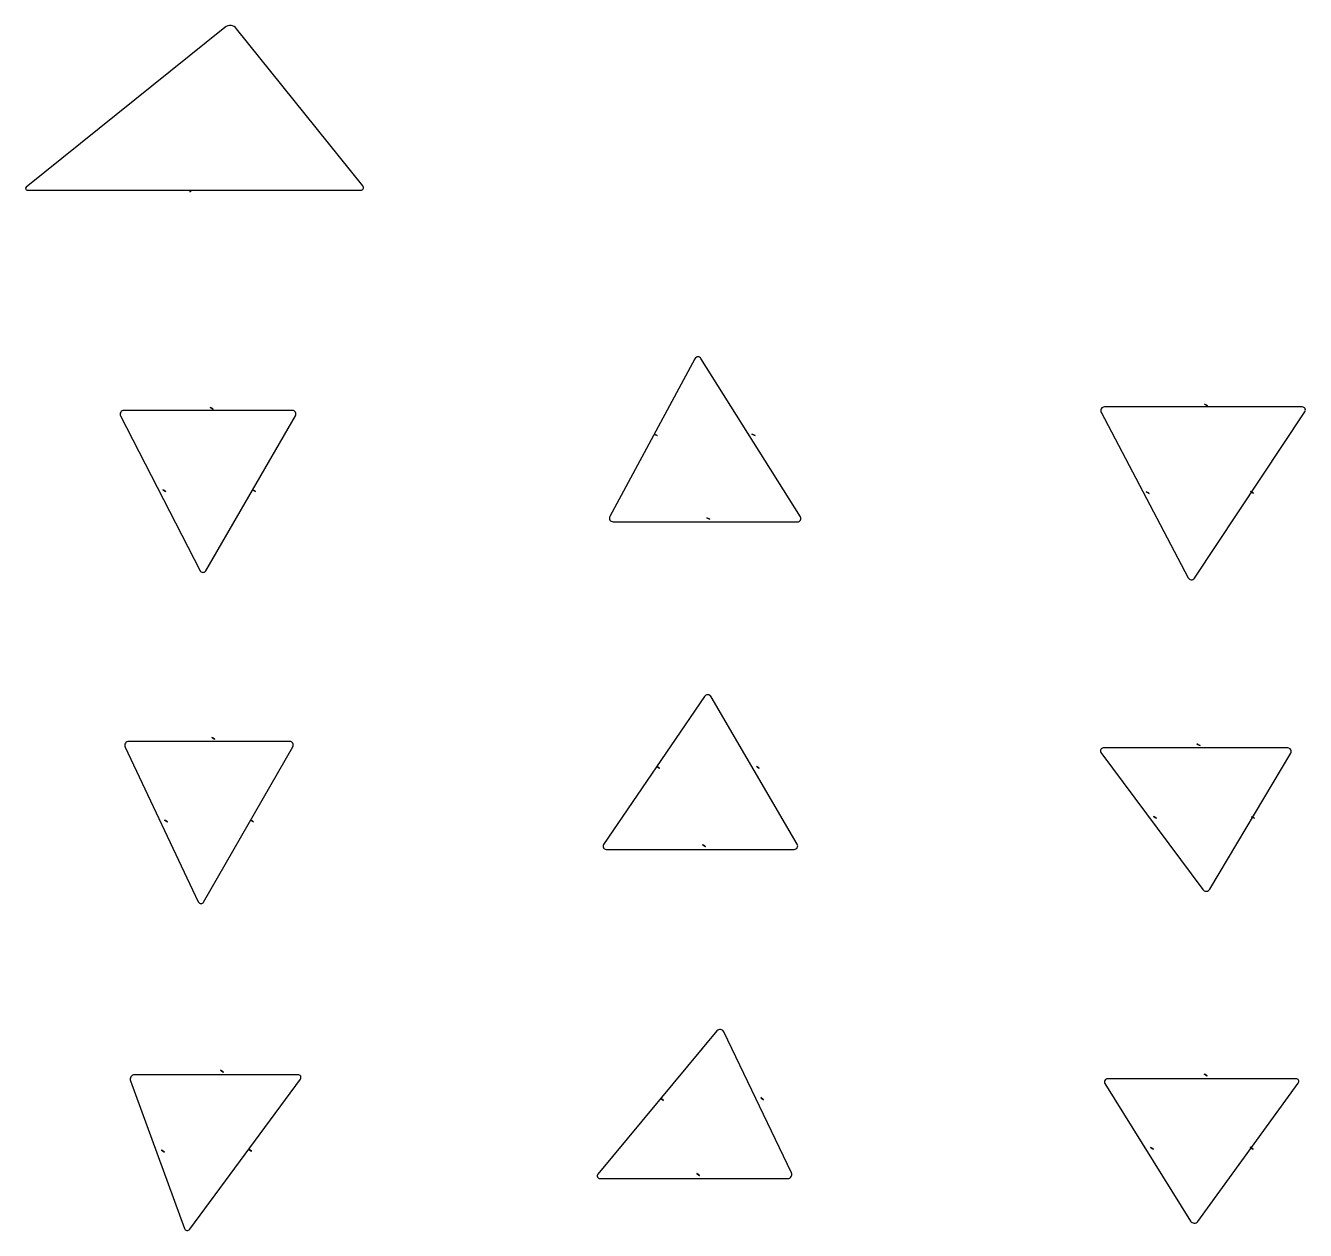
# Model space of a CAD drawing. Header units: metres. Extents: x -1 to 145, y -1 to 19.
# Drawn here: x 61.91 to 69.64, y 7.38 to 14.66 of the extents above; entities that cross this region are included whole.
import ezdxf

# ---------------------------------------------------------------- set-up
doc = ezdxf.new("R2010")
doc.units = ezdxf.units.M
doc.layers.add('LABELS', color=1, linetype='CONTINUOUS')
doc.layers.add('SHAPES', color=3, linetype='CONTINUOUS')

msp = doc.modelspace()

# ---------------------------------------------------------------- linework, layer by layer
at = {"layer": 'LABELS'}
for p, q in [((62.9083, 13.6597), (62.9002, 13.6531)), ((62.9083, 13.6597), (62.9002, 13.6531)), ((62.9083, 13.6597), (62.9002, 13.6531)), ((62.9083, 13.6597), (62.9002, 13.6531)), ((62.9002, 13.6531), (62.9042, 13.6564)), ((62.9002, 13.6531), (62.9042, 13.6564)), ((62.9042, 13.6564), (62.9002, 13.6531)), ((62.9002, 13.6531), (62.9042, 13.6564)), ((62.9042, 13.6564), (62.9002, 13.6531)), ((62.9002, 13.6531), (62.9042, 13.6564)), ((62.9042, 13.6564), (62.9002, 13.6531)), ((62.9002, 13.6531), (62.9042, 13.6564)), ((62.9042, 13.6564), (62.9002, 13.6531)), ((62.9002, 13.6531), (62.9002, 13.6531)), ((62.9002, 13.6531), (62.9002, 13.6531)), ((62.9002, 13.6531), (62.9002, 13.6531)), ((62.9042, 13.6564), (62.9083, 13.6597)), ((62.9042, 13.6564), (62.9083, 13.6597)), ((62.9042, 13.6564), (62.9083, 13.6597)), ((62.9083, 13.6597), (62.9042, 13.6564)), ((62.9083, 13.6597), (62.9042, 13.6564)), ((62.9042, 13.6564), (62.9083, 13.6597)), ((62.9083, 13.6597), (62.9042, 13.6564)), ((62.9042, 13.6564), (62.9083, 13.6597)), ((62.9083, 13.6597), (62.9042, 13.6564)), ((62.9042, 13.6564), (62.9042, 13.6564)), ((62.9083, 13.6597), (62.9083, 13.6597)), ((62.9083, 13.6597), (62.9083, 13.6597)), ((62.9083, 13.6597), (62.9083, 13.6597)), ((63.0283, 12.3492), (63.0237, 12.3516)), ((63.0237, 12.3516), (63.0283, 12.3492)), ((63.0237, 12.3516), (63.0283, 12.3492)), ((63.0283, 12.3492), (63.0237, 12.3516)), ((63.0283, 12.3492), (63.0237, 12.3516)), ((63.0237, 12.3516), (63.0237, 12.3516)), ((63.0237, 12.3516), (63.0283, 12.3492)), ((63.0283, 12.3492), (63.0237, 12.3516)), ((63.0237, 12.3516), (63.0421, 12.3418)), ((63.0283, 12.3492), (63.0237, 12.3516)), ((63.0237, 12.3516), (63.0421, 12.3418)), ((63.0283, 12.3492), (63.0375, 12.3443)), ((63.0283, 12.3492), (63.0375, 12.3443)), ((63.0375, 12.3443), (63.0283, 12.3492)), ((63.0375, 12.3443), (63.0283, 12.3492)), ((63.0283, 12.3492), (63.0421, 12.3418)), ((63.0329, 12.3467), (63.0329, 12.3467)), ((63.0375, 12.3443), (63.0421, 12.3418)), ((63.0421, 12.3418), (63.0375, 12.3443)), ((63.0375, 12.3443), (63.0421, 12.3418)), ((63.0421, 12.3418), (63.0375, 12.3443)), ((63.0421, 12.3418), (63.0421, 12.3418)), ((63.0421, 12.3418), (63.0421, 12.3418)), ((63.0421, 12.3418), (63.0421, 12.3418)), ((63.0421, 12.3418), (63.0421, 12.3418)), ((69.037, 12.3701), (69.0326, 12.3727)), ((69.0326, 12.3727), (69.037, 12.3701)), ((69.0326, 12.3727), (69.037, 12.3701)), ((69.037, 12.3701), (69.0326, 12.3727)), ((69.037, 12.3701), (69.0326, 12.3727)), ((69.0326, 12.3727), (69.0326, 12.3727)), ((69.0326, 12.3727), (69.037, 12.3701)), ((69.037, 12.3701), (69.0326, 12.3727)), ((69.0326, 12.3727), (69.0505, 12.3621)), ((69.0326, 12.3727), (69.0326, 12.3727)), ((69.0326, 12.3727), (69.037, 12.3701)), ((69.037, 12.3701), (69.046, 12.3647)), ((69.037, 12.3701), (69.046, 12.3647)), ((69.046, 12.3647), (69.037, 12.3701)), ((69.046, 12.3647), (69.037, 12.3701)), ((69.037, 12.3701), (69.0505, 12.3621)), ((69.037, 12.3701), (69.0505, 12.3621)), ((69.0415, 12.3674), (69.0415, 12.3674)), ((69.046, 12.3647), (69.0505, 12.3621)), ((69.0505, 12.3621), (69.046, 12.3647)), ((69.046, 12.3647), (69.0505, 12.3621)), ((69.0505, 12.3621), (69.046, 12.3647)), ((69.0505, 12.3621), (69.0505, 12.3621)), ((69.0505, 12.3621), (69.0505, 12.3621)), ((69.0505, 12.3621), (69.0505, 12.3621)), ((65.7061, 12.1911), (65.7061, 12.1911)), ((65.7061, 12.1911), (65.7107, 12.1888)), ((65.7061, 12.1911), (65.7107, 12.1888)), ((65.7107, 12.1888), (65.7061, 12.1911)), ((65.7061, 12.1911), (65.7061, 12.1911)), ((65.7061, 12.1911), (65.7107, 12.1888)), ((65.7061, 12.1911), (65.7107, 12.1888)), ((65.7107, 12.1888), (65.7061, 12.1911)), ((65.7107, 12.1888), (65.7061, 12.1911)), ((65.7061, 12.1911), (65.7061, 12.1911)), ((65.7061, 12.1911), (65.7107, 12.1888)), ((65.7061, 12.1911), (65.7061, 12.1911)), ((65.7061, 12.1911), (65.7107, 12.1888)), ((65.7061, 12.1911), (65.7061, 12.1911)), ((65.7061, 12.1911), (65.7107, 12.1888)), ((65.7107, 12.1888), (65.7201, 12.1842)), ((65.7107, 12.1888), (65.7201, 12.1842)), ((65.7201, 12.1842), (65.7107, 12.1888)), ((65.7201, 12.1842), (65.7107, 12.1888)), ((65.7107, 12.1888), (65.7247, 12.1819)), ((65.7201, 12.1842), (65.7107, 12.1888)), ((65.7107, 12.1888), (65.7107, 12.1888)), ((65.7107, 12.1888), (65.7154, 12.1865)), ((65.7107, 12.1888), (65.7201, 12.1842)), ((65.7201, 12.1842), (65.7107, 12.1888)), ((65.7201, 12.1842), (65.7107, 12.1888)), ((65.7107, 12.1888), (65.7247, 12.1819)), ((65.7107, 12.1888), (65.7247, 12.1819)), ((65.7107, 12.1888), (65.7247, 12.1819)), ((65.7154, 12.1865), (65.7154, 12.1865)), ((65.7154, 12.1865), (65.7154, 12.1865)), ((65.7201, 12.1842), (65.7247, 12.1819)), ((65.7201, 12.1842), (65.7247, 12.1819)), ((65.7247, 12.1819), (65.7201, 12.1842)), ((65.7247, 12.1819), (65.7201, 12.1842)), ((65.7201, 12.1842), (65.7247, 12.1819)), ((65.7247, 12.1819), (65.7201, 12.1842)), ((65.7247, 12.1819), (65.7247, 12.1819)), ((65.7247, 12.1819), (65.7247, 12.1819)), ((65.7247, 12.1819), (65.7247, 12.1819)), ((65.7247, 12.1819), (65.7247, 12.1819)), ((66.297, 12.1905), (66.297, 12.1905)), ((66.297, 12.1905), (66.3017, 12.1882)), ((66.297, 12.1905), (66.3017, 12.1882)), ((66.3017, 12.1882), (66.297, 12.1905)), ((66.297, 12.1905), (66.297, 12.1905)), ((66.297, 12.1905), (66.3017, 12.1882)), ((66.297, 12.1905), (66.3017, 12.1882)), ((66.3017, 12.1882), (66.297, 12.1905)), ((66.3017, 12.1882), (66.297, 12.1905)), ((66.297, 12.1905), (66.297, 12.1905)), ((66.297, 12.1905), (66.3017, 12.1882)), ((66.297, 12.1905), (66.297, 12.1905)), ((66.297, 12.1905), (66.3017, 12.1882)), ((66.297, 12.1905), (66.297, 12.1905)), ((66.297, 12.1905), (66.3017, 12.1882)), ((66.3017, 12.1882), (66.311, 12.1836)), ((66.3017, 12.1882), (66.311, 12.1836)), ((66.311, 12.1836), (66.3017, 12.1882)), ((66.311, 12.1836), (66.3017, 12.1882)), ((66.3017, 12.1882), (66.3157, 12.1813)), ((66.311, 12.1836), (66.3017, 12.1882)), ((66.3017, 12.1882), (66.3017, 12.1882)), ((66.3017, 12.1882), (66.3063, 12.1859)), ((66.3017, 12.1882), (66.311, 12.1836)), ((66.311, 12.1836), (66.3017, 12.1882)), ((66.311, 12.1836), (66.3017, 12.1882)), ((66.3017, 12.1882), (66.3157, 12.1813)), ((66.3017, 12.1882), (66.3157, 12.1813)), ((66.3017, 12.1882), (66.3017, 12.1882)), ((66.3017, 12.1882), (66.311, 12.1836)), ((66.3063, 12.1859), (66.3063, 12.1859)), ((66.3063, 12.1859), (66.3063, 12.1859)), ((66.311, 12.1836), (66.3157, 12.1813)), ((66.311, 12.1836), (66.3157, 12.1813)), ((66.3157, 12.1813), (66.311, 12.1836)), ((66.3157, 12.1813), (66.311, 12.1836)), ((66.311, 12.1836), (66.3157, 12.1813)), ((66.3157, 12.1813), (66.311, 12.1836)), ((66.311, 12.1836), (66.3157, 12.1813)), ((66.3157, 12.1813), (66.3157, 12.1813)), ((66.3157, 12.1813), (66.3157, 12.1813)), ((66.3157, 12.1813), (66.3157, 12.1813)), ((66.3157, 12.1813), (66.3157, 12.1813)), ((62.7363, 11.8539), (62.7363, 11.8539)), ((62.7363, 11.8539), (62.7409, 11.8515)), ((62.7363, 11.8539), (62.7409, 11.8515)), ((62.7409, 11.8515), (62.7363, 11.8539)), ((62.7363, 11.8539), (62.7363, 11.8539)), ((62.7363, 11.8539), (62.7409, 11.8515)), ((62.7363, 11.8539), (62.7409, 11.8515)), ((62.7409, 11.8515), (62.7363, 11.8539)), ((62.7409, 11.8515), (62.7363, 11.8539)), ((62.7363, 11.8539), (62.7363, 11.8539)), ((62.7363, 11.8539), (62.7409, 11.8515)), ((62.7363, 11.8539), (62.7363, 11.8539)), ((62.7363, 11.8539), (62.7409, 11.8515)), ((62.7409, 11.8515), (62.7363, 11.8539)), ((62.7363, 11.8539), (62.7547, 11.8441)), ((62.7409, 11.8515), (62.7501, 11.8466)), ((62.7409, 11.8515), (62.7501, 11.8466)), ((62.7501, 11.8466), (62.7409, 11.8515)), ((62.7501, 11.8466), (62.7409, 11.8515)), ((62.7409, 11.8515), (62.7547, 11.8441)), ((62.7501, 11.8466), (62.7409, 11.8515)), ((62.7409, 11.8515), (62.7409, 11.8515)), ((62.7409, 11.8515), (62.7455, 11.849)), ((62.7409, 11.8515), (62.7501, 11.8466)), ((62.7501, 11.8466), (62.7409, 11.8515)), ((62.7501, 11.8466), (62.7409, 11.8515)), ((62.7409, 11.8515), (62.7547, 11.8441)), ((62.7409, 11.8515), (62.7547, 11.8441)), ((62.7455, 11.849), (62.7455, 11.849)), ((62.7455, 11.849), (62.7455, 11.849)), ((62.7501, 11.8466), (62.7547, 11.8441)), ((62.7501, 11.8466), (62.7547, 11.8441)), ((62.7547, 11.8441), (62.7501, 11.8466)), ((62.7547, 11.8441), (62.7501, 11.8466)), ((62.7501, 11.8466), (62.7547, 11.8441)), ((62.7547, 11.8441), (62.7501, 11.8466)), ((62.7547, 11.8441), (62.7547, 11.8441)), ((62.7547, 11.8441), (62.7547, 11.8441)), ((62.7547, 11.8441), (62.7547, 11.8441)), ((62.7547, 11.8441), (62.7547, 11.8441)), ((62.7547, 11.8441), (62.7547, 11.8441)), ((63.2786, 11.8544), (63.2786, 11.8544)), ((63.2786, 11.8544), (63.2832, 11.8519)), ((63.2786, 11.8544), (63.2832, 11.8519)), ((63.2832, 11.8519), (63.2786, 11.8544)), ((63.2786, 11.8544), (63.2786, 11.8544)), ((63.2786, 11.8544), (63.2832, 11.8519)), ((63.2786, 11.8544), (63.2832, 11.8519)), ((63.2832, 11.8519), (63.2786, 11.8544)), ((63.2832, 11.8519), (63.2786, 11.8544)), ((63.2786, 11.8544), (63.2786, 11.8544)), ((63.2786, 11.8544), (63.2832, 11.8519)), ((63.2786, 11.8544), (63.2786, 11.8544)), ((63.2786, 11.8544), (63.2832, 11.8519)), ((63.2786, 11.8544), (63.2786, 11.8544)), ((63.2786, 11.8544), (63.2832, 11.8519)), ((63.2832, 11.8519), (63.2924, 11.847)), ((63.2832, 11.8519), (63.2924, 11.847)), ((63.2924, 11.847), (63.2832, 11.8519)), ((63.2924, 11.847), (63.2832, 11.8519)), ((63.2832, 11.8519), (63.297, 11.8446)), ((63.2924, 11.847), (63.2832, 11.8519)), ((63.2832, 11.8519), (63.2832, 11.8519)), ((63.2832, 11.8519), (63.2878, 11.8495)), ((63.2832, 11.8519), (63.2924, 11.847)), ((63.2924, 11.847), (63.2832, 11.8519)), ((63.2924, 11.847), (63.2832, 11.8519)), ((63.2832, 11.8519), (63.297, 11.8446)), ((63.2832, 11.8519), (63.297, 11.8446)), ((63.2832, 11.8519), (63.297, 11.8446)), ((63.2878, 11.8495), (63.2878, 11.8495)), ((63.2878, 11.8495), (63.2878, 11.8495)), ((63.2924, 11.847), (63.297, 11.8446)), ((63.2924, 11.847), (63.297, 11.8446)), ((63.297, 11.8446), (63.2924, 11.847)), ((63.297, 11.8446), (63.2924, 11.847)), ((63.2924, 11.847), (63.297, 11.8446)), ((63.297, 11.8446), (63.2924, 11.847)), ((63.297, 11.8446), (63.297, 11.8446)), ((63.297, 11.8446), (63.297, 11.8446)), ((63.297, 11.8446), (63.297, 11.8446)), ((63.297, 11.8446), (63.297, 11.8446)), ((68.6796, 11.8429), (68.6796, 11.8429)), ((68.6796, 11.8429), (68.6841, 11.8402)), ((68.6796, 11.8429), (68.6841, 11.8402)), ((68.6841, 11.8402), (68.6796, 11.8429)), ((68.6796, 11.8429), (68.6796, 11.8429)), ((68.6796, 11.8429), (68.6841, 11.8402)), ((68.6796, 11.8429), (68.6841, 11.8402)), ((68.6841, 11.8402), (68.6796, 11.8429)), ((68.6841, 11.8402), (68.6796, 11.8429)), ((68.6796, 11.8429), (68.6796, 11.8429)), ((68.6796, 11.8429), (68.6841, 11.8402)), ((68.6796, 11.8429), (68.6796, 11.8429)), ((68.6796, 11.8429), (68.6841, 11.8402)), ((68.6796, 11.8429), (68.6796, 11.8429)), ((68.6796, 11.8429), (68.6841, 11.8402)), ((68.6841, 11.8402), (68.6931, 11.8349)), ((68.6841, 11.8402), (68.6931, 11.8349)), ((68.6931, 11.8349), (68.6841, 11.8402)), ((68.6931, 11.8349), (68.6841, 11.8402)), ((68.6841, 11.8402), (68.6975, 11.8322)), ((68.6931, 11.8349), (68.6841, 11.8402)), ((68.6841, 11.8402), (68.6841, 11.8402)), ((68.6841, 11.8402), (68.6886, 11.8376)), ((68.6841, 11.8402), (68.6931, 11.8349)), ((68.6931, 11.8349), (68.6841, 11.8402)), ((68.6931, 11.8349), (68.6841, 11.8402)), ((68.6841, 11.8402), (68.6975, 11.8322)), ((68.6841, 11.8402), (68.6975, 11.8322)), ((68.6841, 11.8402), (68.6841, 11.8402)), ((68.6841, 11.8402), (68.6931, 11.8349)), ((68.6886, 11.8376), (68.6886, 11.8376)), ((68.6886, 11.8376), (68.6886, 11.8376)), ((68.6931, 11.8349), (68.6975, 11.8322)), ((68.6931, 11.8349), (68.6975, 11.8322)), ((68.6975, 11.8322), (68.6931, 11.8349)), ((68.6975, 11.8322), (68.6931, 11.8349)), ((68.6931, 11.8349), (68.6975, 11.8322)), ((68.6975, 11.8322), (68.6931, 11.8349)), ((68.6931, 11.8349), (68.6975, 11.8322)), ((69.3105, 11.8438), (69.3105, 11.8438)), ((69.3105, 11.8438), (69.315, 11.8411)), ((69.3105, 11.8438), (69.315, 11.8411)), ((69.315, 11.8411), (69.3105, 11.8438)), ((69.3105, 11.8438), (69.3105, 11.8438)), ((69.3105, 11.8438), (69.315, 11.8411)), ((69.3105, 11.8438), (69.315, 11.8411)), ((69.315, 11.8411), (69.3105, 11.8438)), ((69.315, 11.8411), (69.3105, 11.8438)), ((69.3105, 11.8438), (69.3105, 11.8438)), ((69.3105, 11.8438), (69.315, 11.8411)), ((69.3105, 11.8438), (69.3105, 11.8438)), ((69.3105, 11.8438), (69.315, 11.8411)), ((69.3284, 11.8331), (69.3105, 11.8438)), ((69.3105, 11.8438), (69.3239, 11.8358)), ((69.315, 11.8411), (69.3239, 11.8358)), ((69.315, 11.8411), (69.3239, 11.8358)), ((69.3239, 11.8358), (69.315, 11.8411)), ((69.3239, 11.8358), (69.315, 11.8411)), ((69.315, 11.8411), (69.3284, 11.8331)), ((69.3239, 11.8358), (69.315, 11.8411)), ((69.315, 11.8411), (69.315, 11.8411)), ((69.315, 11.8411), (69.3194, 11.8385)), ((69.315, 11.8411), (69.3239, 11.8358)), ((69.3239, 11.8358), (69.315, 11.8411)), ((69.3239, 11.8358), (69.315, 11.8411)), ((69.315, 11.8411), (69.3284, 11.8331)), ((69.315, 11.8411), (69.3284, 11.8331)), ((69.3194, 11.8385), (69.3194, 11.8385)), ((69.3194, 11.8385), (69.3194, 11.8385)), ((69.3239, 11.8358), (69.3284, 11.8331)), ((69.3239, 11.8358), (69.3284, 11.8331)), ((69.3284, 11.8331), (69.3239, 11.8358)), ((69.3284, 11.8331), (69.3239, 11.8358)), ((69.3239, 11.8358), (69.3284, 11.8331)), ((69.3284, 11.8331), (69.3239, 11.8358)), ((69.3239, 11.8358), (69.3239, 11.8358)), ((68.6975, 11.8322), (68.6975, 11.8322)), ((68.6975, 11.8322), (68.6975, 11.8322)), ((68.6975, 11.8322), (68.6975, 11.8322)), ((68.6975, 11.8322), (68.6975, 11.8322)), ((69.3284, 11.8331), (69.3284, 11.8331)), ((69.3284, 11.8331), (69.3284, 11.8331)), ((69.3284, 11.8331), (69.3284, 11.8331)), ((66.0292, 11.6827), (66.0245, 11.685)), ((66.0245, 11.685), (66.0292, 11.6827)), ((66.0245, 11.685), (66.0292, 11.6827)), ((66.0292, 11.6827), (66.0245, 11.685)), ((66.0245, 11.685), (66.0245, 11.685)), ((66.0245, 11.685), (66.0292, 11.6827)), ((66.0292, 11.6827), (66.0245, 11.685)), ((66.0245, 11.685), (66.0432, 11.6758)), ((66.0245, 11.685), (66.0245, 11.685)), ((66.0245, 11.685), (66.0292, 11.6827)), ((66.0292, 11.6827), (66.0385, 11.6781)), ((66.0292, 11.6827), (66.0385, 11.6781)), ((66.0385, 11.6781), (66.0292, 11.6827)), ((66.0385, 11.6781), (66.0292, 11.6827)), ((66.0292, 11.6827), (66.0432, 11.6758)), ((66.0385, 11.6781), (66.0292, 11.6827)), ((66.0292, 11.6827), (66.0292, 11.6827)), ((66.0292, 11.6827), (66.0339, 11.6804)), ((66.0292, 11.6827), (66.0432, 11.6758)), ((66.0339, 11.6804), (66.0339, 11.6804)), ((66.0385, 11.6781), (66.0432, 11.6758)), ((66.0432, 11.6758), (66.0385, 11.6781)), ((66.0385, 11.6781), (66.0432, 11.6758)), ((66.0432, 11.6758), (66.0385, 11.6781)), ((66.0432, 11.6758), (66.0385, 11.6781)), ((66.0432, 11.6758), (66.0432, 11.6758)), ((66.0432, 11.6758), (66.0432, 11.6758)), ((66.0432, 11.6758), (66.0432, 11.6758)), ((66.0432, 11.6758), (66.0432, 11.6758)), ((63.0378, 10.355), (63.0332, 10.3575)), ((63.0332, 10.3575), (63.0378, 10.355)), ((63.0332, 10.3575), (63.0378, 10.355)), ((63.0378, 10.355), (63.0332, 10.3575)), ((63.0332, 10.3575), (63.0332, 10.3575)), ((63.0332, 10.3575), (63.0378, 10.355)), ((63.0378, 10.355), (63.0332, 10.3575)), ((63.0332, 10.3575), (63.0516, 10.3476)), ((63.0378, 10.355), (63.0332, 10.3575)), ((63.0332, 10.3575), (63.0516, 10.3476)), ((63.0378, 10.355), (63.047, 10.3501)), ((63.0378, 10.355), (63.047, 10.3501)), ((63.047, 10.3501), (63.0378, 10.355)), ((63.047, 10.3501), (63.0378, 10.355)), ((63.0378, 10.355), (63.0516, 10.3476)), ((63.047, 10.3501), (63.0378, 10.355)), ((63.0378, 10.355), (63.0378, 10.355)), ((63.0378, 10.355), (63.0424, 10.3526)), ((63.0424, 10.3526), (63.0424, 10.3526)), ((63.047, 10.3501), (63.0516, 10.3476)), ((63.0516, 10.3476), (63.047, 10.3501)), ((63.047, 10.3501), (63.0516, 10.3476)), ((63.0516, 10.3476), (63.047, 10.3501)), ((63.0516, 10.3476), (63.047, 10.3501)), ((63.0516, 10.3476), (63.0516, 10.3476)), ((63.0516, 10.3476), (63.0516, 10.3476)), ((63.0516, 10.3476), (63.0516, 10.3476)), ((63.0516, 10.3476), (63.0516, 10.3476)), ((63.0516, 10.3476), (63.0516, 10.3476)), ((68.9911, 10.3164), (68.9864, 10.3187)), ((68.9864, 10.3187), (68.9911, 10.3164)), ((68.9864, 10.3187), (68.9911, 10.3164)), ((68.9911, 10.3164), (68.9864, 10.3187)), ((68.9864, 10.3187), (68.9864, 10.3187)), ((68.9864, 10.3187), (68.9911, 10.3164)), ((68.9911, 10.3164), (68.9864, 10.3187)), ((68.9864, 10.3187), (69.0051, 10.3095)), ((68.9864, 10.3187), (68.9864, 10.3187)), ((68.9864, 10.3187), (68.9911, 10.3164)), ((68.9911, 10.3164), (69.0004, 10.3118)), ((68.9911, 10.3164), (69.0004, 10.3118)), ((69.0004, 10.3118), (68.9911, 10.3164)), ((69.0004, 10.3118), (68.9911, 10.3164)), ((68.9911, 10.3164), (69.0051, 10.3095)), ((69.0004, 10.3118), (68.9911, 10.3164)), ((68.9911, 10.3164), (68.9911, 10.3164)), ((68.9911, 10.3164), (68.9957, 10.3141)), ((68.9911, 10.3164), (69.0051, 10.3095)), ((68.9957, 10.3141), (68.9957, 10.3141)), ((69.0004, 10.3118), (69.0051, 10.3095)), ((69.0051, 10.3095), (69.0004, 10.3118)), ((69.0004, 10.3118), (69.0051, 10.3095)), ((69.0051, 10.3095), (69.0004, 10.3118)), ((69.0051, 10.3095), (69.0004, 10.3118)), ((69.0051, 10.3095), (69.0051, 10.3095)), ((69.0051, 10.3095), (69.0051, 10.3095)), ((69.0051, 10.3095), (69.0051, 10.3095)), ((69.0051, 10.3095), (69.0051, 10.3095)), ((65.7216, 10.1833), (65.7216, 10.1833)), ((65.7216, 10.1833), (65.7259, 10.1805)), ((65.7216, 10.1833), (65.7259, 10.1805)), ((65.7259, 10.1805), (65.7216, 10.1833)), ((65.7216, 10.1833), (65.7216, 10.1833)), ((65.7216, 10.1833), (65.7259, 10.1805)), ((65.7216, 10.1833), (65.7259, 10.1805)), ((65.7259, 10.1805), (65.7216, 10.1833)), ((65.7216, 10.1833), (65.7216, 10.1833)), ((65.7216, 10.1833), (65.7259, 10.1805)), ((65.7216, 10.1833), (65.7216, 10.1833)), ((65.7216, 10.1833), (65.7259, 10.1805)), ((65.7216, 10.1833), (65.7216, 10.1833)), ((65.7216, 10.1833), (65.7259, 10.1805)), ((65.7259, 10.1805), (65.7347, 10.1749)), ((65.7259, 10.1805), (65.7347, 10.1749)), ((65.7347, 10.1749), (65.7259, 10.1805)), ((65.7347, 10.1749), (65.7259, 10.1805)), ((65.7259, 10.1805), (65.7259, 10.1805)), ((65.7259, 10.1805), (65.7347, 10.1749)), ((65.7259, 10.1805), (65.7347, 10.1749)), ((65.7347, 10.1749), (65.7259, 10.1805)), ((65.7347, 10.1749), (65.7259, 10.1805)), ((65.7259, 10.1805), (65.7391, 10.1721)), ((65.7347, 10.1749), (65.7259, 10.1805)), ((65.7259, 10.1805), (65.7259, 10.1805)), ((65.7259, 10.1805), (65.7303, 10.1777)), ((65.7259, 10.1805), (65.7391, 10.1721)), ((65.7259, 10.1805), (65.7391, 10.1721)), ((65.7303, 10.1777), (65.7303, 10.1777)), ((65.7303, 10.1777), (65.7303, 10.1777)), ((65.7347, 10.1749), (65.7391, 10.1721)), ((65.7347, 10.1749), (65.7391, 10.1721)), ((65.7391, 10.1721), (65.7347, 10.1749)), ((65.7347, 10.1749), (65.7391, 10.1721)), ((65.7347, 10.1749), (65.7391, 10.1721)), ((65.7391, 10.1721), (65.7347, 10.1749)), ((65.7391, 10.1721), (65.7347, 10.1749)), ((65.7391, 10.1721), (65.7391, 10.1721)), ((65.7391, 10.1721), (65.7391, 10.1721)), ((65.7391, 10.1721), (65.7391, 10.1721)), ((65.7391, 10.1721), (65.7391, 10.1721)), ((65.7391, 10.1721), (65.7391, 10.1721)), ((66.3237, 10.1839), (66.3237, 10.1839)), ((66.3237, 10.1839), (66.3281, 10.1811)), ((66.3237, 10.1839), (66.3281, 10.1811)), ((66.3281, 10.1811), (66.3237, 10.1839)), ((66.3237, 10.1839), (66.3237, 10.1839)), ((66.3237, 10.1839), (66.3281, 10.1811)), ((66.3237, 10.1839), (66.3281, 10.1811)), ((66.3281, 10.1811), (66.3237, 10.1839)), ((66.3237, 10.1839), (66.3237, 10.1839)), ((66.3237, 10.1839), (66.3281, 10.1811)), ((66.3237, 10.1839), (66.3237, 10.1839)), ((66.3237, 10.1839), (66.3281, 10.1811)), ((66.3237, 10.1839), (66.3237, 10.1839)), ((66.3237, 10.1839), (66.3281, 10.1811)), ((66.3281, 10.1811), (66.3369, 10.1755)), ((66.3281, 10.1811), (66.3369, 10.1755)), ((66.3369, 10.1755), (66.3281, 10.1811)), ((66.3369, 10.1755), (66.3281, 10.1811)), ((66.3281, 10.1811), (66.3281, 10.1811)), ((66.3281, 10.1811), (66.3369, 10.1755)), ((66.3281, 10.1811), (66.3369, 10.1755)), ((66.3369, 10.1755), (66.3281, 10.1811)), ((66.3369, 10.1755), (66.3281, 10.1811)), ((66.3281, 10.1811), (66.3413, 10.1727)), ((66.3369, 10.1755), (66.3281, 10.1811)), ((66.3281, 10.1811), (66.3281, 10.1811)), ((66.3281, 10.1811), (66.3325, 10.1783)), ((66.3281, 10.1811), (66.3413, 10.1727)), ((66.3281, 10.1811), (66.3281, 10.1811)), ((66.3281, 10.1811), (66.3369, 10.1755)), ((66.3325, 10.1783), (66.3325, 10.1783)), ((66.3325, 10.1783), (66.3325, 10.1783)), ((66.3369, 10.1755), (66.3413, 10.1727)), ((66.3369, 10.1755), (66.3413, 10.1727)), ((66.3413, 10.1727), (66.3369, 10.1755)), ((66.3369, 10.1755), (66.3413, 10.1727)), ((66.3369, 10.1755), (66.3413, 10.1727)), ((66.3413, 10.1727), (66.3369, 10.1755)), ((66.3413, 10.1727), (66.3369, 10.1755)), ((66.3369, 10.1755), (66.3413, 10.1727)), ((66.3413, 10.1727), (66.3413, 10.1727)), ((66.3413, 10.1727), (66.3413, 10.1727)), ((66.3413, 10.1727), (66.3413, 10.1727)), ((66.3413, 10.1727), (66.3413, 10.1727)), ((66.3413, 10.1727), (66.3413, 10.1727)), ((62.7475, 9.8586), (62.7475, 9.8586)), ((62.7475, 9.8586), (62.7521, 9.8562)), ((62.7475, 9.8586), (62.7521, 9.8562)), ((62.7521, 9.8562), (62.7475, 9.8586)), ((62.7475, 9.8586), (62.7475, 9.8586)), ((62.7475, 9.8586), (62.7521, 9.8562)), ((62.7475, 9.8586), (62.7521, 9.8562)), ((62.7521, 9.8562), (62.7475, 9.8586)), ((62.7475, 9.8586), (62.7475, 9.8586)), ((62.7475, 9.8586), (62.7521, 9.8562)), ((62.7475, 9.8586), (62.7475, 9.8586)), ((62.7475, 9.8586), (62.7521, 9.8562)), ((62.7521, 9.8562), (62.7475, 9.8586)), ((62.7475, 9.8586), (62.7658, 9.8488)), ((62.7521, 9.8562), (62.7612, 9.8512)), ((62.7521, 9.8562), (62.7612, 9.8512)), ((62.7612, 9.8512), (62.7521, 9.8562)), ((62.7612, 9.8512), (62.7521, 9.8562)), ((62.7521, 9.8562), (62.7521, 9.8562)), ((62.7521, 9.8562), (62.7612, 9.8512)), ((62.7521, 9.8562), (62.7612, 9.8512)), ((62.7612, 9.8512), (62.7521, 9.8562)), ((62.7612, 9.8512), (62.7521, 9.8562)), ((62.7521, 9.8562), (62.7658, 9.8488)), ((62.7612, 9.8512), (62.7521, 9.8562)), ((62.7521, 9.8562), (62.7521, 9.8562)), ((62.7521, 9.8562), (62.7567, 9.8537)), ((62.7521, 9.8562), (62.7658, 9.8488)), ((62.7567, 9.8537), (62.7567, 9.8537)), ((62.7567, 9.8537), (62.7567, 9.8537)), ((62.7612, 9.8512), (62.7658, 9.8488)), ((62.7612, 9.8512), (62.7658, 9.8488)), ((62.7658, 9.8488), (62.7612, 9.8512)), ((62.7612, 9.8512), (62.7658, 9.8488)), ((62.7612, 9.8512), (62.7658, 9.8488)), ((62.7658, 9.8488), (62.7612, 9.8512)), ((62.7658, 9.8488), (62.7612, 9.8512)), ((62.7658, 9.8488), (62.7658, 9.8488)), ((62.7658, 9.8488), (62.7658, 9.8488)), ((62.7658, 9.8488), (62.7658, 9.8488)), ((62.7658, 9.8488), (62.7658, 9.8488)), ((62.7658, 9.8488), (62.7658, 9.8488)), ((62.7658, 9.8488), (62.7658, 9.8488)), ((63.2674, 9.8594), (63.2674, 9.8594)), ((63.2674, 9.8594), (63.272, 9.8569)), ((63.2674, 9.8594), (63.272, 9.8569)), ((63.272, 9.8569), (63.2674, 9.8594)), ((63.2674, 9.8594), (63.2674, 9.8594)), ((63.2674, 9.8594), (63.272, 9.8569)), ((63.2674, 9.8594), (63.272, 9.8569)), ((63.272, 9.8569), (63.2674, 9.8594)), ((63.2674, 9.8594), (63.2674, 9.8594)), ((63.2674, 9.8594), (63.272, 9.8569)), ((63.2674, 9.8594), (63.2674, 9.8594)), ((63.2674, 9.8594), (63.272, 9.8569)), ((63.2674, 9.8594), (63.2674, 9.8594)), ((63.2674, 9.8594), (63.272, 9.8569)), ((63.272, 9.8569), (63.2811, 9.852)), ((63.272, 9.8569), (63.2811, 9.852)), ((63.2811, 9.852), (63.272, 9.8569)), ((63.2811, 9.852), (63.272, 9.8569)), ((63.272, 9.8569), (63.272, 9.8569)), ((63.272, 9.8569), (63.2811, 9.852)), ((63.272, 9.8569), (63.2811, 9.852)), ((63.2811, 9.852), (63.272, 9.8569)), ((63.2811, 9.852), (63.272, 9.8569)), ((63.272, 9.8569), (63.2857, 9.8495)), ((63.2811, 9.852), (63.272, 9.8569)), ((63.272, 9.8569), (63.272, 9.8569)), ((63.272, 9.8569), (63.2765, 9.8544)), ((63.272, 9.8569), (63.2857, 9.8495)), ((63.272, 9.8569), (63.2857, 9.8495)), ((63.2765, 9.8544), (63.2765, 9.8544)), ((63.2765, 9.8544), (63.2765, 9.8544)), ((63.2811, 9.852), (63.2857, 9.8495)), ((63.2811, 9.852), (63.2857, 9.8495)), ((63.2857, 9.8495), (63.2811, 9.852)), ((63.2811, 9.852), (63.2857, 9.8495)), ((63.2811, 9.852), (63.2857, 9.8495)), ((63.2857, 9.8495), (63.2811, 9.852)), ((63.2857, 9.8495), (63.2811, 9.852)), ((63.2857, 9.8495), (63.2857, 9.8495)), ((63.2857, 9.8495), (63.2857, 9.8495)), ((63.2857, 9.8495), (63.2857, 9.8495)), ((63.2857, 9.8495), (63.2857, 9.8495)), ((63.2857, 9.8495), (63.2857, 9.8495)), ((68.724, 9.8801), (68.724, 9.8801)), ((68.724, 9.8801), (68.7287, 9.8778)), ((68.724, 9.8801), (68.7287, 9.8778)), ((68.7287, 9.8778), (68.724, 9.8801)), ((68.724, 9.8801), (68.724, 9.8801)), ((68.724, 9.8801), (68.7287, 9.8778)), ((68.724, 9.8801), (68.7287, 9.8778)), ((68.7287, 9.8778), (68.724, 9.8801)), ((68.724, 9.8801), (68.724, 9.8801)), ((68.724, 9.8801), (68.7287, 9.8778)), ((68.724, 9.8801), (68.724, 9.8801)), ((68.724, 9.8801), (68.7287, 9.8778)), ((68.724, 9.8801), (68.724, 9.8801)), ((68.724, 9.8801), (68.7287, 9.8778)), ((68.7287, 9.8778), (68.738, 9.8732)), ((68.7287, 9.8778), (68.738, 9.8732)), ((68.738, 9.8732), (68.7287, 9.8778)), ((68.738, 9.8732), (68.7287, 9.8778)), ((68.7287, 9.8778), (68.7287, 9.8778)), ((68.7287, 9.8778), (68.738, 9.8732)), ((68.7287, 9.8778), (68.738, 9.8732)), ((68.738, 9.8732), (68.7287, 9.8778)), ((68.738, 9.8732), (68.7287, 9.8778)), ((68.7287, 9.8778), (68.7427, 9.8709)), ((68.738, 9.8732), (68.7287, 9.8778)), ((68.7287, 9.8778), (68.7287, 9.8778)), ((68.7287, 9.8778), (68.7334, 9.8755)), ((68.7287, 9.8778), (68.7427, 9.8709)), ((68.7287, 9.8778), (68.7287, 9.8778)), ((68.7287, 9.8778), (68.738, 9.8732)), ((68.7334, 9.8755), (68.7334, 9.8755)), ((68.7334, 9.8755), (68.7334, 9.8755)), ((68.738, 9.8732), (68.7427, 9.8709)), ((68.738, 9.8732), (68.7427, 9.8709)), ((68.7427, 9.8709), (68.738, 9.8732)), ((68.738, 9.8732), (68.7427, 9.8709)), ((68.738, 9.8732), (68.7427, 9.8709)), ((68.7427, 9.8709), (68.738, 9.8732)), ((68.7427, 9.8709), (68.738, 9.8732)), ((68.738, 9.8732), (68.7427, 9.8709)), ((68.7427, 9.8709), (68.7427, 9.8709)), ((68.7427, 9.8709), (68.7427, 9.8709)), ((68.7427, 9.8709), (68.7427, 9.8709)), ((68.7427, 9.8709), (68.7427, 9.8709)), ((68.7427, 9.8709), (68.7427, 9.8709)), ((69.3156, 9.8792), (69.3156, 9.8792)), ((69.3156, 9.8792), (69.3203, 9.8769)), ((69.3156, 9.8792), (69.3203, 9.8769)), ((69.3203, 9.8769), (69.3156, 9.8792)), ((69.3156, 9.8792), (69.3156, 9.8792)), ((69.3156, 9.8792), (69.3203, 9.8769)), ((69.3156, 9.8792), (69.3203, 9.8769)), ((69.3203, 9.8769), (69.3156, 9.8792)), ((69.3156, 9.8792), (69.3156, 9.8792)), ((69.3156, 9.8792), (69.3203, 9.8769)), ((69.3156, 9.8792), (69.3156, 9.8792)), ((69.3156, 9.8792), (69.3203, 9.8769)), ((69.3343, 9.87), (69.3156, 9.8792)), ((69.3156, 9.8792), (69.3296, 9.8723)), ((69.3203, 9.8769), (69.3296, 9.8723)), ((69.3203, 9.8769), (69.3296, 9.8723)), ((69.3296, 9.8723), (69.3203, 9.8769)), ((69.3296, 9.8723), (69.3203, 9.8769)), ((69.3203, 9.8769), (69.3203, 9.8769)), ((69.3203, 9.8769), (69.3296, 9.8723)), ((69.3203, 9.8769), (69.3296, 9.8723)), ((69.3296, 9.8723), (69.3203, 9.8769)), ((69.3296, 9.8723), (69.3203, 9.8769)), ((69.3203, 9.8769), (69.3343, 9.87)), ((69.3296, 9.8723), (69.3203, 9.8769)), ((69.3203, 9.8769), (69.3203, 9.8769)), ((69.3203, 9.8769), (69.325, 9.8746)), ((69.3203, 9.8769), (69.3343, 9.87)), ((69.325, 9.8746), (69.325, 9.8746)), ((69.325, 9.8746), (69.325, 9.8746)), ((69.3296, 9.8723), (69.3343, 9.87)), ((69.3296, 9.8723), (69.3343, 9.87)), ((69.3343, 9.87), (69.3296, 9.8723)), ((69.3296, 9.8723), (69.3343, 9.87)), ((69.3296, 9.8723), (69.3343, 9.87)), ((69.3343, 9.87), (69.3296, 9.8723)), ((69.3343, 9.87), (69.3296, 9.8723)), ((69.3296, 9.8723), (69.3296, 9.8723)), ((69.3343, 9.87), (69.3343, 9.87)), ((69.3343, 9.87), (69.3343, 9.87)), ((69.3343, 9.87), (69.3343, 9.87)), ((69.3343, 9.87), (69.3343, 9.87)), ((66.0035, 9.7072), (65.9991, 9.71)), ((65.9991, 9.71), (66.0035, 9.7072)), ((65.9991, 9.71), (66.0035, 9.7072)), ((66.0035, 9.7072), (65.9991, 9.71)), ((65.9991, 9.71), (65.9991, 9.71)), ((65.9991, 9.71), (66.0035, 9.7072)), ((66.0035, 9.7072), (65.9991, 9.71)), ((65.9991, 9.71), (66.0166, 9.6988)), ((65.9991, 9.71), (65.9991, 9.71)), ((65.9991, 9.71), (66.0035, 9.7072)), ((66.0035, 9.7072), (66.0122, 9.7016)), ((66.0035, 9.7072), (66.0122, 9.7016)), ((66.0122, 9.7016), (66.0035, 9.7072)), ((66.0122, 9.7016), (66.0035, 9.7072)), ((66.0035, 9.7072), (66.0035, 9.7072)), ((66.0035, 9.7072), (66.0122, 9.7016)), ((66.0035, 9.7072), (66.0166, 9.6988)), ((66.0079, 9.7044), (66.0079, 9.7044)), ((66.0122, 9.7016), (66.0166, 9.6988)), ((66.0166, 9.6988), (66.0122, 9.7016)), ((66.0122, 9.7016), (66.0166, 9.6988)), ((66.0166, 9.6988), (66.0122, 9.7016)), ((66.0122, 9.7016), (66.0166, 9.6988)), ((66.0166, 9.6988), (66.0166, 9.6988)), ((66.0166, 9.6988), (66.0166, 9.6988)), ((66.0166, 9.6988), (66.0166, 9.6988)), ((66.0166, 9.6988), (66.0166, 9.6988)), ((63.0905, 8.3446), (63.0862, 8.3476)), ((63.0862, 8.3476), (63.0905, 8.3446)), ((63.0862, 8.3476), (63.0905, 8.3446)), ((63.0905, 8.3446), (63.0862, 8.3476)), ((63.0862, 8.3476), (63.0862, 8.3476)), ((63.0862, 8.3476), (63.0905, 8.3446)), ((63.0905, 8.3446), (63.0862, 8.3476)), ((63.0862, 8.3476), (63.1031, 8.3355)), ((63.0905, 8.3446), (63.0862, 8.3476)), ((63.0862, 8.3476), (63.1031, 8.3355)), ((63.0905, 8.3446), (63.0989, 8.3385)), ((63.0905, 8.3446), (63.0989, 8.3385)), ((63.0989, 8.3385), (63.0905, 8.3446)), ((63.0989, 8.3385), (63.0905, 8.3446)), ((63.0905, 8.3446), (63.0905, 8.3446)), ((63.0905, 8.3446), (63.0989, 8.3385)), ((63.0947, 8.3416), (63.0947, 8.3416)), ((63.0989, 8.3385), (63.1031, 8.3355)), ((63.1031, 8.3355), (63.0989, 8.3385)), ((63.0989, 8.3385), (63.1031, 8.3355)), ((63.1031, 8.3355), (63.0989, 8.3385)), ((63.0989, 8.3385), (63.1031, 8.3355)), ((63.1031, 8.3355), (63.1031, 8.3355)), ((63.1031, 8.3355), (63.1031, 8.3355)), ((63.1031, 8.3355), (63.1031, 8.3355)), ((63.1031, 8.3355), (63.1031, 8.3355)), ((63.1031, 8.3355), (63.1031, 8.3355)), ((69.0353, 8.322), (69.0309, 8.3248)), ((69.0309, 8.3248), (69.0353, 8.322)), ((69.0309, 8.3248), (69.0353, 8.322)), ((69.0353, 8.322), (69.0309, 8.3248)), ((69.0309, 8.3248), (69.0309, 8.3248)), ((69.0309, 8.3248), (69.0353, 8.322)), ((69.0353, 8.322), (69.0309, 8.3248)), ((69.0309, 8.3248), (69.0484, 8.3136)), ((69.0309, 8.3248), (69.0309, 8.3248)), ((69.0309, 8.3248), (69.0353, 8.322)), ((69.0353, 8.322), (69.044, 8.3164)), ((69.0353, 8.322), (69.044, 8.3164)), ((69.044, 8.3164), (69.0353, 8.322)), ((69.044, 8.3164), (69.0353, 8.322)), ((69.0353, 8.322), (69.0353, 8.322)), ((69.0353, 8.322), (69.044, 8.3164)), ((69.0353, 8.322), (69.0484, 8.3136)), ((69.0397, 8.3192), (69.0397, 8.3192)), ((69.044, 8.3164), (69.0484, 8.3136)), ((69.0484, 8.3136), (69.044, 8.3164)), ((69.044, 8.3164), (69.0484, 8.3136)), ((69.0484, 8.3136), (69.044, 8.3164)), ((69.044, 8.3164), (69.0484, 8.3136)), ((69.0484, 8.3136), (69.0484, 8.3136)), ((69.0484, 8.3136), (69.0484, 8.3136)), ((69.0484, 8.3136), (69.0484, 8.3136)), ((69.0484, 8.3136), (69.0484, 8.3136)), ((65.7468, 8.1782), (65.7468, 8.1782)), ((65.7468, 8.1782), (65.7509, 8.1749)), ((65.7468, 8.1782), (65.7509, 8.1749)), ((65.7509, 8.1749), (65.7468, 8.1782)), ((65.763, 8.1651), (65.7468, 8.1782)), ((65.7468, 8.1782), (65.759, 8.1684)), ((65.7468, 8.1782), (65.7509, 8.1749)), ((65.7509, 8.1749), (65.7468, 8.1782)), ((65.7468, 8.1782), (65.7468, 8.1782)), ((65.7468, 8.1782), (65.7509, 8.1749)), ((65.7468, 8.1782), (65.7468, 8.1782)), ((65.7468, 8.1782), (65.7509, 8.1749)), ((65.7468, 8.1782), (65.7468, 8.1782)), ((65.7468, 8.1782), (65.7509, 8.1749)), ((65.7509, 8.1749), (65.759, 8.1684)), ((65.7509, 8.1749), (65.759, 8.1684)), ((65.759, 8.1684), (65.7509, 8.1749)), ((65.759, 8.1684), (65.7509, 8.1749)), ((65.7509, 8.1749), (65.759, 8.1684)), ((65.759, 8.1684), (65.7509, 8.1749)), ((65.759, 8.1684), (65.7509, 8.1749)), ((65.7509, 8.1749), (65.7509, 8.1749)), ((65.7509, 8.1749), (65.759, 8.1684)), ((65.7509, 8.1749), (65.763, 8.1651)), ((65.7509, 8.1749), (65.763, 8.1651)), ((65.7549, 8.1717), (65.7549, 8.1717)), ((65.7549, 8.1717), (65.7549, 8.1717)), ((65.759, 8.1684), (65.763, 8.1651)), ((65.759, 8.1684), (65.763, 8.1651)), ((65.763, 8.1651), (65.759, 8.1684)), ((65.759, 8.1684), (65.759, 8.1684)), ((65.759, 8.1684), (65.763, 8.1651)), ((65.763, 8.1651), (65.759, 8.1684)), ((65.759, 8.1684), (65.763, 8.1651)), ((65.763, 8.1651), (65.763, 8.1651)), ((65.763, 8.1651), (65.763, 8.1651)), ((65.763, 8.1651), (65.763, 8.1651)), ((65.763, 8.1651), (65.763, 8.1651)), ((66.351, 8.1825), (66.351, 8.1825)), ((66.351, 8.1825), (66.3551, 8.1792)), ((66.351, 8.1825), (66.3551, 8.1792)), ((66.3551, 8.1792), (66.351, 8.1825)), ((66.3672, 8.1694), (66.351, 8.1825)), ((66.351, 8.1825), (66.3632, 8.1727)), ((66.351, 8.1825), (66.3551, 8.1792)), ((66.3551, 8.1792), (66.351, 8.1825)), ((66.351, 8.1825), (66.351, 8.1825)), ((66.351, 8.1825), (66.3551, 8.1792)), ((66.351, 8.1825), (66.351, 8.1825)), ((66.351, 8.1825), (66.3551, 8.1792)), ((66.351, 8.1825), (66.351, 8.1825)), ((66.351, 8.1825), (66.3551, 8.1792)), ((66.3551, 8.1792), (66.3632, 8.1727)), ((66.3551, 8.1792), (66.3632, 8.1727)), ((66.3632, 8.1727), (66.3551, 8.1792)), ((66.3632, 8.1727), (66.3551, 8.1792)), ((66.3551, 8.1792), (66.3632, 8.1727)), ((66.3632, 8.1727), (66.3551, 8.1792)), ((66.3632, 8.1727), (66.3551, 8.1792)), ((66.3551, 8.1792), (66.3551, 8.1792)), ((66.3551, 8.1792), (66.3632, 8.1727)), ((66.3551, 8.1792), (66.3672, 8.1694)), ((66.3551, 8.1792), (66.3551, 8.1792)), ((66.3551, 8.1792), (66.3632, 8.1727)), ((66.3591, 8.1759), (66.3591, 8.1759)), ((66.3591, 8.1759), (66.3591, 8.1759)), ((66.3632, 8.1727), (66.3672, 8.1694)), ((66.3632, 8.1727), (66.3672, 8.1694)), ((66.3672, 8.1694), (66.3632, 8.1727)), ((66.3632, 8.1727), (66.3632, 8.1727)), ((66.3632, 8.1727), (66.3672, 8.1694)), ((66.3672, 8.1694), (66.3632, 8.1727)), ((66.3632, 8.1727), (66.3672, 8.1694)), ((66.3632, 8.1727), (66.3672, 8.1694)), ((66.3672, 8.1694), (66.3672, 8.1694)), ((66.3672, 8.1694), (66.3672, 8.1694)), ((66.3672, 8.1694), (66.3672, 8.1694)), ((66.3672, 8.1694), (66.3672, 8.1694)), ((62.7291, 7.8656), (62.7291, 7.8656)), ((62.7291, 7.8656), (62.7334, 7.8626)), ((62.7291, 7.8656), (62.7334, 7.8626)), ((62.7334, 7.8626), (62.7291, 7.8656)), ((62.746, 7.8535), (62.7291, 7.8656)), ((62.7291, 7.8656), (62.7418, 7.8565)), ((62.7291, 7.8656), (62.7334, 7.8626)), ((62.7334, 7.8626), (62.7291, 7.8656)), ((62.7291, 7.8656), (62.7291, 7.8656)), ((62.7291, 7.8656), (62.7334, 7.8626)), ((62.7291, 7.8656), (62.7291, 7.8656)), ((62.7291, 7.8656), (62.7334, 7.8626)), ((62.7334, 7.8626), (62.7291, 7.8656)), ((62.7291, 7.8656), (62.746, 7.8535)), ((62.7334, 7.8626), (62.7418, 7.8565)), ((62.7334, 7.8626), (62.7418, 7.8565)), ((62.7418, 7.8565), (62.7334, 7.8626)), ((62.7418, 7.8565), (62.7334, 7.8626)), ((62.7334, 7.8626), (62.7418, 7.8565)), ((62.7418, 7.8565), (62.7334, 7.8626)), ((62.7418, 7.8565), (62.7334, 7.8626)), ((62.7334, 7.8626), (62.7334, 7.8626)), ((62.7334, 7.8626), (62.7418, 7.8565)), ((62.7334, 7.8626), (62.746, 7.8535)), ((62.7376, 7.8596), (62.7376, 7.8596)), ((62.7376, 7.8596), (62.7376, 7.8596)), ((62.7418, 7.8565), (62.746, 7.8535)), ((62.7418, 7.8565), (62.746, 7.8535)), ((62.746, 7.8535), (62.7418, 7.8565)), ((62.7418, 7.8565), (62.7418, 7.8565)), ((62.7418, 7.8565), (62.746, 7.8535)), ((62.746, 7.8535), (62.7418, 7.8565)), ((62.7418, 7.8565), (62.746, 7.8535)), ((62.746, 7.8535), (62.746, 7.8535)), ((62.746, 7.8535), (62.746, 7.8535)), ((62.746, 7.8535), (62.746, 7.8535)), ((62.746, 7.8535), (62.746, 7.8535)), ((62.746, 7.8535), (62.746, 7.8535)), ((63.2564, 7.8708), (63.2564, 7.8708)), ((63.2564, 7.8708), (63.2606, 7.8678)), ((63.2564, 7.8708), (63.2606, 7.8678)), ((63.2606, 7.8678), (63.2564, 7.8708)), ((63.2733, 7.8587), (63.2564, 7.8708)), ((63.2564, 7.8708), (63.2691, 7.8617)), ((63.2564, 7.8708), (63.2606, 7.8678)), ((63.2606, 7.8678), (63.2564, 7.8708)), ((63.2564, 7.8708), (63.2564, 7.8708)), ((63.2564, 7.8708), (63.2606, 7.8678)), ((63.2564, 7.8708), (63.2564, 7.8708)), ((63.2564, 7.8708), (63.2606, 7.8678)), ((63.2564, 7.8708), (63.2564, 7.8708)), ((63.2564, 7.8708), (63.2606, 7.8678)), ((63.2606, 7.8678), (63.2691, 7.8617)), ((63.2606, 7.8678), (63.2691, 7.8617)), ((63.2691, 7.8617), (63.2606, 7.8678)), ((63.2691, 7.8617), (63.2606, 7.8678)), ((63.2606, 7.8678), (63.2691, 7.8617)), ((63.2691, 7.8617), (63.2606, 7.8678)), ((63.2691, 7.8617), (63.2606, 7.8678)), ((63.2606, 7.8678), (63.2606, 7.8678)), ((63.2606, 7.8678), (63.2691, 7.8617)), ((63.2606, 7.8678), (63.2733, 7.8587)), ((63.2606, 7.8678), (63.2733, 7.8587)), ((63.2648, 7.8647), (63.2648, 7.8647)), ((63.2648, 7.8647), (63.2648, 7.8647)), ((63.2691, 7.8617), (63.2733, 7.8587)), ((63.2691, 7.8617), (63.2733, 7.8587)), ((63.2733, 7.8587), (63.2691, 7.8617)), ((63.2691, 7.8617), (63.2691, 7.8617)), ((63.2691, 7.8617), (63.2733, 7.8587)), ((63.2733, 7.8587), (63.2691, 7.8617)), ((63.2691, 7.8617), (63.2733, 7.8587)), ((63.2733, 7.8587), (63.2733, 7.8587)), ((63.2733, 7.8587), (63.2733, 7.8587)), ((63.2733, 7.8587), (63.2733, 7.8587)), ((63.2733, 7.8587), (63.2733, 7.8587)), ((68.7061, 7.8818), (68.7061, 7.8818)), ((68.7061, 7.8818), (68.7105, 7.879)), ((68.7061, 7.8818), (68.7105, 7.879)), ((68.7105, 7.879), (68.7061, 7.8818)), ((68.7237, 7.8706), (68.7061, 7.8818)), ((68.7061, 7.8818), (68.7193, 7.8734)), ((68.7061, 7.8818), (68.7105, 7.879)), ((68.7105, 7.879), (68.7061, 7.8818)), ((68.7061, 7.8818), (68.7061, 7.8818)), ((68.7061, 7.8818), (68.7105, 7.879)), ((68.7061, 7.8818), (68.7061, 7.8818)), ((68.7061, 7.8818), (68.7105, 7.879)), ((68.7061, 7.8818), (68.7061, 7.8818)), ((68.7061, 7.8818), (68.7105, 7.879)), ((68.7105, 7.879), (68.7193, 7.8734)), ((68.7105, 7.879), (68.7193, 7.8734)), ((68.7193, 7.8734), (68.7105, 7.879)), ((68.7193, 7.8734), (68.7105, 7.879)), ((68.7105, 7.879), (68.7193, 7.8734)), ((68.7193, 7.8734), (68.7105, 7.879)), ((68.7193, 7.8734), (68.7105, 7.879)), ((68.7105, 7.879), (68.7105, 7.879)), ((68.7105, 7.879), (68.7193, 7.8734)), ((68.7105, 7.879), (68.7237, 7.8706)), ((68.7105, 7.879), (68.7105, 7.879)), ((68.7105, 7.879), (68.7193, 7.8734)), ((68.7149, 7.8762), (68.7149, 7.8762)), ((68.7149, 7.8762), (68.7149, 7.8762)), ((68.7193, 7.8734), (68.7237, 7.8706)), ((68.7193, 7.8734), (68.7237, 7.8706)), ((68.7237, 7.8706), (68.7193, 7.8734)), ((68.7193, 7.8734), (68.7193, 7.8734)), ((68.7193, 7.8734), (68.7237, 7.8706)), ((68.7237, 7.8706), (68.7193, 7.8734)), ((68.7193, 7.8734), (68.7237, 7.8706)), ((68.7193, 7.8734), (68.7237, 7.8706)), ((68.7237, 7.8706), (68.7237, 7.8706)), ((68.7237, 7.8706), (68.7237, 7.8706)), ((68.7237, 7.8706), (68.7237, 7.8706)), ((68.7237, 7.8706), (68.7237, 7.8706)), ((69.3087, 7.8824), (69.3087, 7.8824)), ((69.3087, 7.8824), (69.313, 7.8796)), ((69.3087, 7.8824), (69.313, 7.8796)), ((69.313, 7.8796), (69.3087, 7.8824)), ((69.3262, 7.8712), (69.3087, 7.8824)), ((69.3087, 7.8824), (69.3218, 7.874)), ((69.3087, 7.8824), (69.313, 7.8796)), ((69.313, 7.8796), (69.3087, 7.8824)), ((69.3087, 7.8824), (69.3087, 7.8824)), ((69.3087, 7.8824), (69.313, 7.8796)), ((69.3087, 7.8824), (69.3087, 7.8824)), ((69.3087, 7.8824), (69.313, 7.8796)), ((69.3262, 7.8712), (69.3087, 7.8824)), ((69.3087, 7.8824), (69.3218, 7.874)), ((69.313, 7.8796), (69.3218, 7.874)), ((69.313, 7.8796), (69.3218, 7.874)), ((69.3218, 7.874), (69.313, 7.8796)), ((69.3218, 7.874), (69.313, 7.8796)), ((69.313, 7.8796), (69.3218, 7.874)), ((69.3218, 7.874), (69.313, 7.8796)), ((69.3218, 7.874), (69.313, 7.8796)), ((69.313, 7.8796), (69.313, 7.8796)), ((69.313, 7.8796), (69.3218, 7.874)), ((69.313, 7.8796), (69.3262, 7.8712)), ((69.3174, 7.8768), (69.3174, 7.8768)), ((69.3174, 7.8768), (69.3174, 7.8768)), ((69.3218, 7.874), (69.3262, 7.8712)), ((69.3218, 7.874), (69.3262, 7.8712)), ((69.3262, 7.8712), (69.3218, 7.874)), ((69.3218, 7.874), (69.3218, 7.874)), ((69.3218, 7.874), (69.3262, 7.8712)), ((69.3262, 7.8712), (69.3218, 7.874)), ((69.3218, 7.874), (69.3262, 7.8712)), ((69.3218, 7.874), (69.3218, 7.874)), ((69.3262, 7.8712), (69.3262, 7.8712)), ((69.3262, 7.8712), (69.3262, 7.8712)), ((69.3262, 7.8712), (69.3262, 7.8712)), ((65.9688, 7.7213), (65.9648, 7.7246)), ((65.9648, 7.7246), (65.9688, 7.7213)), ((65.9648, 7.7246), (65.9688, 7.7213)), ((65.9688, 7.7213), (65.9648, 7.7246)), ((65.9809, 7.7115), (65.9648, 7.7246)), ((65.9648, 7.7246), (65.9769, 7.7148)), ((65.9688, 7.7213), (65.9648, 7.7246)), ((65.9648, 7.7246), (65.9809, 7.7115)), ((65.9648, 7.7246), (65.9648, 7.7246)), ((65.9648, 7.7246), (65.9688, 7.7213)), ((65.9688, 7.7213), (65.9769, 7.7148)), ((65.9688, 7.7213), (65.9769, 7.7148)), ((65.9769, 7.7148), (65.9688, 7.7213)), ((65.9769, 7.7148), (65.9688, 7.7213)), ((65.9688, 7.7213), (65.9809, 7.7115)), ((65.9729, 7.718), (65.9729, 7.718)), ((65.9769, 7.7148), (65.9809, 7.7115)), ((65.9809, 7.7115), (65.9769, 7.7148)), ((65.9769, 7.7148), (65.9809, 7.7115)), ((65.9809, 7.7115), (65.9769, 7.7148)), ((65.9769, 7.7148), (65.9769, 7.7148)), ((65.9809, 7.7115), (65.9809, 7.7115)), ((65.9809, 7.7115), (65.9809, 7.7115)), ((65.9809, 7.7115), (65.9809, 7.7115))]:
    msp.add_line(p, q, dxfattribs=at)
at = {"layer": 'SHAPES'}
for p, q in [((63.1122, 14.6471), (61.9114, 13.6822)), ((63.9457, 13.6896), (63.1828, 14.6394)), ((61.9179, 13.6638), (63.9333, 13.6638)), ((65.9524, 12.6462), (65.4384, 11.6933)), ((66.5899, 11.6909), (65.9889, 12.6474)), ((62.4816, 12.3002), (62.9626, 11.3656)), ((63.5202, 12.3332), (62.5017, 12.3332)), ((62.9962, 11.3648), (63.5382, 12.302)), ((68.4077, 12.3222), (68.9334, 11.3223)), ((69.6231, 12.3548), (68.4274, 12.3548)), ((68.9706, 11.3204), (69.6387, 12.3258)), ((65.4577, 11.661), (66.5734, 11.661)), ((66.0099, 10.6054), (65.4003, 9.7109)), ((66.5707, 9.7134), (66.0502, 10.604)), ((62.509, 10.2996), (62.9513, 9.3651)), ((63.5043, 10.3338), (62.5307, 10.3338)), ((62.9832, 9.3638), (63.5225, 10.3025)), ((69.5353, 10.2946), (68.4199, 10.2946)), ((68.4063, 10.2675), (69.021, 9.44)), ((69.0641, 9.4422), (69.5528, 10.2638)), ((65.4154, 9.6824), (66.5529, 9.6824)), ((66.0856, 8.5859), (65.3658, 7.7193)), ((66.5354, 7.7281), (66.1264, 8.5809)), ((62.5408, 8.2833), (62.8671, 7.3929)), ((63.5548, 8.3208), (62.567, 8.3208)), ((62.8998, 7.3882), (63.5685, 8.2936)), ((69.5844, 8.2971), (68.4471, 8.2971)), ((68.4304, 8.2671), (68.9482, 7.4369)), ((68.9919, 7.4353), (69.5984, 8.2696)), ((65.3777, 7.6941), (66.514, 7.6941))]:
    msp.add_line(p, q, dxfattribs=at)
for centre, radius, start, end in [((63.1436, 14.6079), 0.0503, -321.22945, -231.21574), ((63.9333, 13.6797), 0.0159, -90, 38.77055), ((61.9179, 13.6742), 0.0104, -231.21574, -90), ((65.971, 12.6362), 0.0211, -327.85815, -208.34214), ((62.5017, 12.3106), 0.0226, -270, -152.76915), ((63.5202, 12.3124), 0.0208, -30.04301, 90), ((68.4274, 12.3325), 0.0223, -270, -152.26719), ((69.6231, 12.3362), 0.0187, -393.59919, -270), ((65.4577, 11.6829), 0.0219, -208.34214, -90), ((66.5734, 11.6805), 0.0195, -90, 32.14185), ((62.9796, 11.3744), 0.0192, -152.76915, -30.04301), ((68.9526, 11.3324), 0.0217, -152.26719, -33.59919), ((66.0296, 10.5919), 0.0239, -329.69735, -214.27285), ((62.5307, 10.3099), 0.024, -270, -154.67007), ((63.5043, 10.3129), 0.0209, -29.87813, 90), ((68.4199, 10.2776), 0.017, -270, -143.39106), ((69.5353, 10.2742), 0.0204, -30.74148, 90), ((65.4154, 9.7006), 0.0183, -214.27285, -90), ((66.5529, 9.703), 0.0206, -90, 30.30265), ((69.0418, 9.4554), 0.0259, -143.39106, -30.74148), ((62.9676, 9.3728), 0.018, -154.67007, -29.87813), ((66.1044, 8.5703), 0.0244, -334.37689, -219.71146), ((62.567, 8.2929), 0.0279, -270, -159.87538), ((63.5548, 8.3038), 0.0171, -396.44863, -270), ((68.4471, 8.2774), 0.0196, -270, -148.05102), ((69.5844, 8.2798), 0.0173, -36.01317, 90), ((65.3777, 7.7095), 0.0154, -219.71146, -90), ((66.514, 7.7178), 0.0237, -90, 25.62311), ((68.9706, 7.4508), 0.0264, -148.05102, -36.01317), ((62.8847, 7.3994), 0.0188, -159.87538, -36.44863)]:
    msp.add_arc(centre, radius, start, end, dxfattribs=at)

doc.saveas('drawing.dxf')
